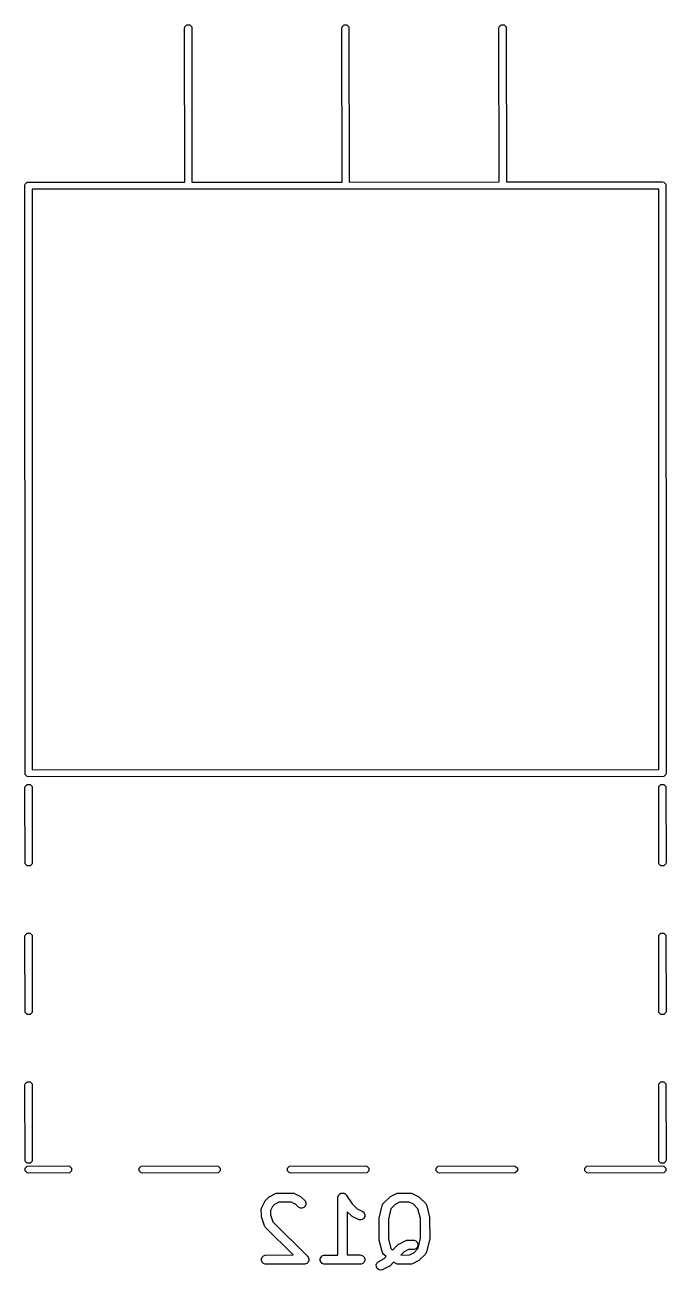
# Model space of a CAD drawing. Extents: x 195 to 310, y -208 to -141.
# Drawn here: x 257.54 to 267.9, y -208.17 to -188.06 of the extents above; entities that cross this region are included whole.
import ezdxf

# ---------------------------------------------------------------- set-up
doc = ezdxf.new("R2010")
doc.units = 0
doc.layers.add('BLACK', color=7, linetype='CONTINUOUS')

msp = doc.modelspace()

# ---------------------------------------------------------------- linework, layer by layer
at = {"layer": 'BLACK', "linetype": 'CONTINUOUS'}
for p, q in [((260.12325, -188.12), (260.127817, -188.097039)), ((260.127675, -190.603433), (260.12325, -188.12)), ((260.127817, -188.097039), (260.160289, -188.064567)), ((260.160289, -188.064567), (260.206211, -188.064567)), ((260.206211, -188.064567), (260.238683, -188.097039)), ((260.238683, -188.097039), (260.243149, -190.603382)), ((262.66325, -188.12), (262.667817, -188.097039)), ((262.667673, -190.602303), (262.66325, -188.12)), ((262.667817, -188.097039), (262.700289, -188.064567)), ((262.700289, -188.064567), (262.746211, -188.064567)), ((262.746211, -188.064567), (262.778683, -188.097039)), ((262.778683, -188.097039), (262.783147, -190.602251)), ((265.20325, -188.12), (265.207817, -188.097039)), ((265.207671, -190.601172), (265.20325, -188.12)), ((265.207817, -188.097039), (265.240289, -188.064567)), ((265.240289, -188.064567), (265.286211, -188.064567)), ((265.286211, -188.064567), (265.318683, -188.097039)), ((265.318683, -188.097039), (265.323145, -190.601121)), ((257.54325, -190.66), (257.547817, -190.637039)), ((257.547817, -190.637039), (257.580289, -190.604567)), ((257.580289, -190.604567), (260.127675, -190.603433)), ((260.243149, -190.603382), (262.667673, -190.602303)), ((262.783147, -190.602251), (265.207671, -190.601172)), ((265.323145, -190.601121), (267.84325, -190.6)), ((267.84325, -190.6), (267.866211, -190.604567)), ((267.866211, -190.604567), (267.898683, -190.637039)), ((267.898683, -190.637039), (267.90325, -200.15)), ((257.547817, -200.172961), (257.54325, -190.66)), ((267.783276, -190.715469), (257.658722, -190.719975)), ((257.658722, -190.719975), (257.663223, -200.09453)), ((267.787777, -200.090024), (267.783276, -190.715469)), ((257.663223, -200.09453), (267.787777, -200.090024)), ((257.580289, -200.205433), (257.547817, -200.172961)), ((257.60325, -200.21), (257.580289, -200.205433)), ((267.866211, -200.205433), (257.60325, -200.21)), ((267.898683, -200.172961), (267.866211, -200.205433)), ((267.90325, -200.15), (267.898683, -200.172961)), ((257.54325, -200.39), (257.547817, -200.367039)), ((257.547817, -201.612961), (257.54325, -200.39)), ((257.547817, -200.367039), (257.580289, -200.334567)), ((257.580289, -200.334567), (257.626211, -200.334567)), ((257.626211, -200.334567), (257.658683, -200.367039)), ((257.658683, -200.367039), (257.66325, -201.59)), ((267.78325, -200.39), (267.787817, -200.367039)), ((267.787817, -201.612961), (267.78325, -200.39)), ((267.787817, -200.367039), (267.820289, -200.334567)), ((267.820289, -200.334567), (267.866211, -200.334567)), ((267.866211, -200.334567), (267.898683, -200.367039)), ((267.898683, -200.367039), (267.90325, -201.59)), ((257.580289, -201.645433), (257.547817, -201.612961)), ((257.626211, -201.645433), (257.580289, -201.645433)), ((257.658683, -201.612961), (257.626211, -201.645433)), ((257.66325, -201.59), (257.658683, -201.612961)), ((267.820289, -201.645433), (267.787817, -201.612961)), ((267.866211, -201.645433), (267.820289, -201.645433)), ((267.898683, -201.612961), (267.866211, -201.645433)), ((267.90325, -201.59), (267.898683, -201.612961)), ((257.54325, -202.79), (257.547817, -202.767039)), ((257.547817, -204.012961), (257.54325, -202.79)), ((257.547817, -202.767039), (257.580289, -202.734567)), ((257.580289, -202.734567), (257.626211, -202.734567)), ((257.626211, -202.734567), (257.658683, -202.767039)), ((257.658683, -202.767039), (257.66325, -203.99)), ((267.78325, -202.79), (267.787817, -202.767039)), ((267.787817, -204.012961), (267.78325, -202.79)), ((267.787817, -202.767039), (267.820289, -202.734567)), ((267.820289, -202.734567), (267.866211, -202.734567)), ((267.866211, -202.734567), (267.898683, -202.767039)), ((267.898683, -202.767039), (267.90325, -203.99)), ((257.580289, -204.045433), (257.547817, -204.012961)), ((257.626211, -204.045433), (257.580289, -204.045433)), ((257.658683, -204.012961), (257.626211, -204.045433)), ((257.66325, -203.99), (257.658683, -204.012961)), ((267.820289, -204.045433), (267.787817, -204.012961)), ((267.866211, -204.045433), (267.820289, -204.045433)), ((267.898683, -204.012961), (267.866211, -204.045433)), ((267.90325, -203.99), (267.898683, -204.012961)), ((257.54325, -205.19), (257.547817, -205.167039)), ((257.547817, -206.412961), (257.54325, -205.19)), ((257.547817, -205.167039), (257.580289, -205.134567)), ((257.580289, -205.134567), (257.626211, -205.134567)), ((257.626211, -205.134567), (257.658683, -205.167039)), ((257.658683, -205.167039), (257.66325, -206.39)), ((267.78325, -205.19), (267.787817, -205.167039)), ((267.787817, -206.412961), (267.78325, -205.19)), ((267.787817, -205.167039), (267.820289, -205.134567)), ((267.820289, -205.134567), (267.866211, -205.134567)), ((267.866211, -205.134567), (267.898683, -205.167039)), ((267.898683, -205.167039), (267.90325, -206.39)), ((257.580289, -206.445433), (257.547817, -206.412961)), ((257.547817, -206.527039), (257.580289, -206.494567)), ((257.547817, -206.572961), (257.547817, -206.527039)), ((257.626211, -206.445433), (257.580289, -206.445433)), ((257.580289, -206.494567), (258.24325, -206.49)), ((257.658683, -206.412961), (257.626211, -206.445433)), ((257.66325, -206.39), (257.658683, -206.412961)), ((258.24325, -206.49), (258.266211, -206.494567)), ((258.266211, -206.494567), (258.298683, -206.527039)), ((258.298683, -206.527039), (258.298683, -206.572961)), ((259.387817, -206.527039), (259.420289, -206.494567)), ((259.387817, -206.572961), (259.387817, -206.527039)), ((259.420289, -206.494567), (260.64325, -206.49)), ((260.64325, -206.49), (260.666211, -206.494567)), ((260.666211, -206.494567), (260.698683, -206.527039)), ((260.698683, -206.527039), (260.698683, -206.572961)), ((261.787817, -206.527039), (261.820289, -206.494567)), ((261.787817, -206.572961), (261.787817, -206.527039)), ((261.820289, -206.494567), (263.04325, -206.49)), ((263.04325, -206.49), (263.066211, -206.494567)), ((263.066211, -206.494567), (263.098683, -206.527039)), ((263.098683, -206.527039), (263.098683, -206.572961)), ((264.187817, -206.527039), (264.220289, -206.494567)), ((264.187817, -206.572961), (264.187817, -206.527039)), ((264.220289, -206.494567), (265.44425, -206.49)), ((265.44425, -206.49), (265.467211, -206.494567)), ((265.467211, -206.494567), (265.499683, -206.527039)), ((265.499683, -206.527039), (265.499683, -206.572961)), ((266.587817, -206.527039), (266.620289, -206.494567)), ((266.587817, -206.572961), (266.587817, -206.527039)), ((266.620289, -206.494567), (267.84325, -206.49)), ((267.820289, -206.445433), (267.787817, -206.412961)), ((267.866211, -206.445433), (267.820289, -206.445433)), ((267.84325, -206.49), (267.866211, -206.494567)), ((267.898683, -206.412961), (267.866211, -206.445433)), ((267.866211, -206.494567), (267.898683, -206.527039)), ((267.90325, -206.39), (267.898683, -206.412961)), ((267.898683, -206.527039), (267.898683, -206.572961)), ((257.580289, -206.605433), (257.547817, -206.572961)), ((257.60325, -206.61), (257.580289, -206.605433)), ((258.266211, -206.605433), (257.60325, -206.61)), ((258.298683, -206.572961), (258.266211, -206.605433)), ((259.420289, -206.605433), (259.387817, -206.572961)), ((259.44325, -206.61), (259.420289, -206.605433)), ((260.666211, -206.605433), (259.44325, -206.61)), ((260.698683, -206.572961), (260.666211, -206.605433)), ((261.820289, -206.605433), (261.787817, -206.572961)), ((261.84325, -206.61), (261.820289, -206.605433)), ((263.066211, -206.605433), (261.84325, -206.61)), ((263.098683, -206.572961), (263.066211, -206.605433)), ((264.220289, -206.605433), (264.187817, -206.572961)), ((264.24325, -206.61), (264.220289, -206.605433)), ((265.467211, -206.605433), (264.24325, -206.61)), ((265.499683, -206.572961), (265.467211, -206.605433)), ((266.620289, -206.605433), (266.587817, -206.572961)), ((266.64325, -206.61), (266.620289, -206.605433)), ((267.866211, -206.605433), (266.64325, -206.61)), ((267.898683, -206.572961), (267.866211, -206.605433)), ((261.626448, -206.931185), (261.637391, -206.930408)), ((261.637391, -206.930408), (261.6395, -206.931111)), ((261.6395, -206.931111), (261.866106, -206.929819)), ((261.866106, -206.929819), (261.880738, -206.93126)), ((262.668425, -206.93126), (262.675709, -206.929819)), ((262.675709, -206.929819), (262.682914, -206.93126)), ((263.579099, -206.931166), (263.589772, -206.930408)), ((263.589772, -206.930408), (263.591779, -206.931077)), ((263.591779, -206.931077), (263.770868, -206.929819)), ((263.770868, -206.929819), (263.7855, -206.93126)), ((261.376397, -207.152404), (261.418072, -207.066516)), ((261.418072, -207.066516), (261.422036, -207.060216)), ((261.422036, -207.060216), (261.422794, -207.058389)), ((261.422794, -207.058389), (261.423924, -207.057218)), ((261.423924, -207.057218), (261.425904, -207.054073)), ((261.425904, -207.054073), (261.432398, -207.04844)), ((261.432398, -207.04844), (261.47974, -206.999405)), ((261.47974, -206.999405), (261.485489, -206.994686)), ((261.485489, -206.994686), (261.486789, -206.993188)), ((261.486789, -206.993188), (261.488202, -206.99246)), ((261.488202, -206.99246), (261.491105, -206.990078)), ((261.491105, -206.990078), (261.499915, -206.986428)), ((261.499915, -206.986428), (261.59447, -206.937737)), ((261.574831, -207.115133), (261.544587, -207.14646)), ((261.643582, -207.07973), (261.574831, -207.115133)), ((261.59447, -206.937737), (261.608201, -206.932482)), ((261.608201, -206.932482), (261.61089, -206.93229)), ((261.61089, -206.93229), (261.613379, -206.93126)), ((261.613379, -206.93126), (261.626448, -206.931185)), ((261.846318, -207.078574), (261.643582, -207.07973)), ((261.91494, -207.111871), (261.846318, -207.078574)), ((261.880738, -206.93126), (261.883227, -206.932291)), ((261.883227, -206.932291), (261.885915, -206.932482)), ((261.885915, -206.932482), (261.898908, -206.938786)), ((261.898908, -206.938786), (261.907774, -206.942459)), ((261.907774, -206.942459), (261.908996, -206.943681)), ((261.908996, -206.943681), (261.994885, -206.985356)), ((261.967295, -207.162417), (261.91494, -207.111871)), ((261.994885, -206.985356), (262.001184, -206.98932)), ((262.001184, -206.98932), (262.003012, -206.990078)), ((262.003012, -206.990078), (262.004182, -206.991208)), ((262.004182, -206.991208), (262.007328, -206.993188)), ((262.007328, -206.993188), (262.01296, -206.999682)), ((262.01296, -206.999682), (262.061996, -207.047024)), ((262.061996, -207.047024), (262.071323, -207.058389)), ((262.071323, -207.058389), (262.082522, -207.085425)), ((262.082522, -207.114688), (262.071323, -207.141724)), ((262.082522, -207.085425), (262.082522, -207.114688)), ((262.60063, -207.00474), (262.600645, -207.004663)), ((262.600635, -207.004766), (262.60063, -207.00474)), ((262.60063, -207.004819), (262.600635, -207.004766)), ((262.601944, -207.930702), (262.60063, -207.004819)), ((262.600645, -207.004663), (262.602071, -206.990187)), ((262.602071, -206.990187), (262.604912, -206.983326)), ((262.604912, -206.983326), (262.606369, -206.976046)), ((262.606369, -206.976046), (262.610457, -206.96994)), ((262.610457, -206.96994), (262.61327, -206.963151)), ((262.61327, -206.963151), (262.61852, -206.9579)), ((262.61852, -206.9579), (262.622652, -206.951731)), ((262.622652, -206.951731), (262.628766, -206.947654)), ((262.628766, -206.947654), (262.633962, -206.942459)), ((262.633962, -206.942459), (262.640822, -206.939617)), ((262.640822, -206.939617), (262.647001, -206.935498)), ((262.647001, -206.935498), (262.654209, -206.934072)), ((262.654209, -206.934072), (262.660998, -206.93126)), ((262.660998, -206.93126), (262.668425, -206.93126)), ((262.682914, -206.93126), (262.690262, -206.93126)), ((262.690262, -206.93126), (262.697122, -206.934101)), ((262.697122, -206.934101), (262.704403, -206.935558)), ((262.704403, -206.935558), (262.710508, -206.939646)), ((262.710508, -206.939646), (262.717298, -206.942459)), ((262.717298, -206.942459), (262.722548, -206.947709)), ((262.722548, -206.947709), (262.728718, -206.951841)), ((262.728718, -206.951841), (262.733007, -206.958168)), ((262.733007, -206.958168), (262.73799, -206.963151)), ((262.73799, -206.963151), (262.740511, -206.969238)), ((262.740511, -206.969238), (262.832425, -207.104825)), ((262.832425, -207.104825), (262.912716, -207.183581)), ((263.271914, -207.315851), (263.317155, -207.129486)), ((263.317155, -207.129486), (263.322102, -207.11564)), ((263.322102, -207.11564), (263.325422, -207.111158)), ((263.325422, -207.111158), (263.327556, -207.106008)), ((263.327556, -207.106008), (263.334437, -207.098991)), ((263.334437, -207.098991), (263.339524, -207.092128)), ((263.339524, -207.092128), (263.343525, -207.089726)), ((263.343525, -207.089726), (263.432121, -206.999405)), ((263.432121, -206.999405), (263.437871, -206.994684)), ((263.437871, -206.994684), (263.43917, -206.993188)), ((263.43917, -206.993188), (263.44058, -206.992461)), ((263.44058, -206.992461), (263.443486, -206.990077)), ((263.443486, -206.990077), (263.452301, -206.986425)), ((263.452301, -206.986425), (263.546851, -206.937737)), ((263.526558, -207.11547), (263.45609, -207.187311)), ((263.596003, -207.079709), (263.526558, -207.11547)), ((263.546851, -206.937737), (263.560582, -206.932482)), ((263.560582, -206.932482), (263.563271, -206.93229)), ((263.563271, -206.93229), (263.56576, -206.93126)), ((263.56576, -206.93126), (263.579099, -206.931166)), ((263.751172, -207.078619), (263.596003, -207.079709)), ((263.819495, -207.11177), (263.751172, -207.078619)), ((263.7855, -206.93126), (263.787989, -206.932291)), ((263.787989, -206.932291), (263.790677, -206.932482)), ((263.790677, -206.932482), (263.80367, -206.938786)), ((263.80367, -206.938786), (263.812536, -206.942459)), ((263.812536, -206.942459), (263.813758, -206.943681)), ((263.813758, -206.943681), (263.899647, -206.985356)), ((263.893287, -207.184152), (263.819495, -207.11177)), ((263.899647, -206.985356), (263.905946, -206.98932)), ((263.905946, -206.98932), (263.907774, -206.990078)), ((263.907774, -206.990078), (263.908893, -206.991175)), ((263.908893, -206.991175), (263.91209, -206.993188)), ((263.91209, -206.993188), (263.918614, -207.000711)), ((263.918614, -207.000711), (264.014377, -207.094643)), ((264.014377, -207.094643), (264.023705, -207.106008)), ((264.023705, -207.106008), (264.025839, -207.111161)), ((264.025839, -207.111161), (264.029158, -207.11564)), ((264.029158, -207.11564), (264.031557, -207.124968)), ((264.031557, -207.124968), (264.034903, -207.133045)), ((261.362535, -207.195295), (261.363976, -207.180663)), ((261.363785, -207.290612), (261.362535, -207.195295)), ((261.363124, -207.299913), (261.363785, -207.290612)), ((261.363955, -207.303567), (261.363124, -207.299913)), ((261.363976, -207.305165), (261.363955, -207.303567)), ((261.363976, -207.180663), (261.365007, -207.178173)), ((261.364734, -207.306996), (261.363976, -207.305165)), ((261.366384, -207.31425), (261.364734, -207.306996)), ((261.365007, -207.178173), (261.365198, -207.175486)), ((261.365198, -207.175486), (261.371502, -207.162492)), ((261.411595, -207.44604), (261.366384, -207.31425)), ((261.371502, -207.162492), (261.375175, -207.153627)), ((261.375175, -207.153627), (261.376397, -207.152404)), ((261.544587, -207.14646), (261.511538, -207.21457)), ((261.511538, -207.21457), (261.512419, -207.281746)), ((261.512419, -207.281746), (261.551477, -207.395599)), ((261.994331, -207.173616), (261.967295, -207.162417)), ((262.023594, -207.173616), (261.994331, -207.173616)), ((262.05063, -207.162417), (262.023594, -207.173616)), ((262.071323, -207.141724), (262.05063, -207.162417)), ((262.813602, -207.294646), (262.749532, -207.2318)), ((262.749532, -207.2318), (262.750524, -207.930337)), ((262.820122, -207.302164), (262.813602, -207.294646)), ((262.823315, -207.304174), (262.820122, -207.302164)), ((262.824438, -207.305275), (262.823315, -207.304174)), ((262.82627, -207.306033), (262.824438, -207.305275)), ((262.832565, -207.309996), (262.82627, -207.306033)), ((262.941534, -207.36287), (262.832565, -207.309996)), ((262.912716, -207.183581), (262.994885, -207.223451)), ((262.994885, -207.223451), (263.007328, -207.231283)), ((263.007328, -207.231283), (263.026501, -207.253391)), ((263.033681, -207.310342), (263.020593, -207.336517)), ((263.026501, -207.253391), (263.035755, -207.281152)), ((263.035755, -207.281152), (263.033681, -207.310342)), ((263.267386, -207.334506), (263.26784, -207.332634)), ((263.26784, -207.332634), (263.268738, -207.32352)), ((263.268738, -207.32352), (263.271914, -207.315851)), ((263.45609, -207.187311), (263.415976, -207.352559)), ((263.93398, -207.342323), (263.893287, -207.184152)), ((264.034903, -207.133045), (264.034903, -207.13797)), ((264.034903, -207.13797), (264.081724, -207.319962)), ((264.081724, -207.319962), (264.082099, -207.322498)), ((264.082099, -207.322498), (264.082522, -207.32352)), ((264.082522, -207.32352), (264.082529, -207.325413)), ((264.082529, -207.325413), (264.083874, -207.334506)), ((261.411595, -207.448021), (261.411595, -207.44604)), ((261.41555, -207.45757), (261.411595, -207.448021)), ((261.419997, -207.470532), (261.41555, -207.45757)), ((261.421762, -207.472567), (261.419997, -207.470532)), ((261.422794, -207.475058), (261.421762, -207.472567)), ((261.432121, -207.486423), (261.422794, -207.475058)), ((261.87748, -207.930226), (261.432121, -207.486423)), ((261.551477, -207.395599), (262.109615, -207.951786)), ((262.970724, -207.364944), (262.941534, -207.36287)), ((262.998486, -207.35569), (262.970724, -207.364944)), ((263.020593, -207.336517), (262.998486, -207.35569)), ((263.267297, -207.338152), (263.267548, -207.335598)), ((263.268657, -207.666588), (263.267297, -207.338152)), ((263.267548, -207.335598), (263.267386, -207.334506)), ((263.415976, -207.352559), (263.417279, -207.667313)), ((263.935283, -207.657077), (263.93398, -207.342323)), ((264.083874, -207.334506), (264.082602, -207.343048)), ((264.082602, -207.343048), (264.083963, -207.671485)), ((263.267386, -207.675131), (263.268657, -207.666588)), ((263.26873, -207.684223), (263.267386, -207.675131)), ((263.268738, -207.686117), (263.26873, -207.684223)), ((263.26916, -207.687138), (263.268738, -207.686117)), ((263.269536, -207.689675), (263.26916, -207.687138)), ((263.316357, -207.871666), (263.269536, -207.689675)), ((263.417279, -207.667313), (263.457972, -207.825485)), ((263.595153, -207.748332), (263.689708, -207.699641)), ((263.689708, -207.699641), (263.703439, -207.694386)), ((263.703439, -207.694386), (263.706128, -207.694194)), ((263.706128, -207.694194), (263.708617, -207.693164)), ((263.708617, -207.693164), (263.723358, -207.69297)), ((263.723358, -207.69297), (263.732629, -207.692312)), ((263.732629, -207.692312), (263.734179, -207.692828)), ((263.734179, -207.692828), (263.818487, -207.691723)), ((263.818487, -207.691723), (263.833119, -207.693164)), ((263.833119, -207.693164), (263.860155, -207.704363)), ((263.860155, -207.704363), (263.880847, -207.725055)), ((263.880847, -207.725055), (263.892046, -207.752091)), ((263.895169, -207.822325), (263.935283, -207.657077)), ((264.079345, -207.693785), (264.034105, -207.880151)), ((264.082522, -207.686117), (264.079345, -207.693785)), ((264.083419, -207.677002), (264.082522, -207.686117)), ((264.083874, -207.675131), (264.083419, -207.677002)), ((264.083963, -207.671485), (264.083711, -207.674038)), ((264.083711, -207.674038), (264.083874, -207.675131)), ((261.395867, -207.942459), (261.422903, -207.93126)), ((261.422903, -207.93126), (261.87748, -207.930226)), ((262.348248, -207.942459), (262.375284, -207.93126)), ((262.375284, -207.93126), (262.601944, -207.930702)), ((262.750524, -207.930337), (262.961344, -207.929819)), ((262.961344, -207.929819), (262.975976, -207.93126)), ((262.975976, -207.93126), (263.003012, -207.942459)), ((263.316357, -207.876592), (263.316357, -207.871666)), ((263.319701, -207.884667), (263.316357, -207.876592)), ((263.322102, -207.893997), (263.319701, -207.884667)), ((263.325421, -207.898476), (263.322102, -207.893997)), ((263.327555, -207.903628), (263.325421, -207.898476)), ((263.336883, -207.914994), (263.327555, -207.903628)), ((263.380008, -207.957295), (263.336883, -207.914994)), ((263.457972, -207.825485), (263.485248, -207.85224)), ((263.485248, -207.85224), (263.574978, -207.761309)), ((263.574978, -207.761309), (263.580727, -207.75659)), ((263.580727, -207.75659), (263.582027, -207.755092)), ((263.582027, -207.755092), (263.58344, -207.754364)), ((263.58344, -207.754364), (263.586343, -207.751982)), ((263.586343, -207.751982), (263.595153, -207.748332)), ((263.669157, -207.877507), (263.616467, -207.930903)), ((263.616467, -207.930903), (263.755256, -207.929928)), ((263.73905, -207.841515), (263.669157, -207.877507)), ((263.833119, -207.840282), (263.73905, -207.841515)), ((263.755256, -207.929928), (263.824702, -207.894166)), ((263.824702, -207.894166), (263.895169, -207.822325)), ((263.860155, -207.829083), (263.833119, -207.840282)), ((263.880847, -207.808391), (263.860155, -207.829083)), ((263.892046, -207.781355), (263.880847, -207.808391)), ((263.892046, -207.752091), (263.892046, -207.781355)), ((264.007734, -207.919909), (263.919139, -208.010233)), ((264.011736, -207.917509), (264.007734, -207.919909)), ((264.016821, -207.910645), (264.011736, -207.917509)), ((264.023705, -207.903628), (264.016821, -207.910645)), ((264.025838, -207.898476), (264.023705, -207.903628)), ((264.029158, -207.893997), (264.025838, -207.898476)), ((264.034105, -207.880151), (264.029158, -207.893997)), ((261.363976, -207.990187), (261.375175, -207.963151)), ((261.363976, -208.019451), (261.363976, -207.990187)), ((261.375175, -208.046487), (261.363976, -208.019451)), ((261.375175, -207.963151), (261.395867, -207.942459)), ((261.395867, -208.067179), (261.375175, -208.046487)), ((261.422903, -208.078378), (261.395867, -208.067179)), ((261.437535, -208.079819), (261.422903, -208.078378)), ((262.071214, -208.078378), (261.437535, -208.079819)), ((262.079132, -208.075098), (262.071214, -208.078378)), ((262.09825, -208.06718), (262.079132, -208.075098)), ((262.118942, -208.046487), (262.09825, -208.06718)), ((262.109615, -207.951786), (262.118943, -207.963151)), ((262.130141, -208.019451), (262.118942, -208.046487)), ((262.118943, -207.963151), (262.130141, -207.990188)), ((262.130141, -207.990188), (262.130141, -208.019451)), ((262.316357, -207.990187), (262.327556, -207.963151)), ((262.316357, -208.019451), (262.316357, -207.990187)), ((262.327556, -208.046487), (262.316357, -208.019451)), ((262.327556, -207.963151), (262.348248, -207.942459)), ((262.348248, -208.067179), (262.327556, -208.046487)), ((262.375284, -208.078378), (262.348248, -208.067179)), ((262.389916, -208.079819), (262.375284, -208.078378)), ((262.975976, -208.078378), (262.389916, -208.079819)), ((263.003012, -208.067179), (262.975976, -208.078378)), ((263.003012, -207.942459), (263.023704, -207.963151)), ((263.023704, -208.046487), (263.003012, -208.067179)), ((263.023704, -207.963151), (263.034903, -207.990187)), ((263.034903, -208.019451), (263.023704, -208.046487)), ((263.034903, -207.990187), (263.034903, -208.019451)), ((263.220267, -208.090676), (263.229521, -208.062915)), ((263.222341, -208.119866), (263.220267, -208.090676)), ((263.235428, -208.146041), (263.222341, -208.119866)), ((263.229521, -208.062915), (263.248694, -208.040807)), ((263.248694, -208.040807), (263.348512, -207.989404)), ((263.422775, -208.118446), (263.328219, -208.167139)), ((263.348512, -207.989404), (263.380008, -207.957295)), ((263.431584, -208.114798), (263.422775, -208.118446)), ((263.434486, -208.112415), (263.431584, -208.114798)), ((263.4359, -208.111688), (263.434486, -208.112415)), ((263.437199, -208.110189), (263.4359, -208.111688)), ((263.442949, -208.105471), (263.437199, -208.110189)), ((263.499699, -208.047614), (263.442949, -208.105471)), ((263.537502, -208.065957), (263.499699, -208.047614)), ((263.538724, -208.067179), (263.537502, -208.065957)), ((263.547583, -208.070848), (263.538724, -208.067179)), ((263.560582, -208.077156), (263.547583, -208.070848)), ((263.563271, -208.077347), (263.560582, -208.077156)), ((263.56576, -208.078378), (263.563271, -208.077347)), ((263.580392, -208.079819), (263.56576, -208.078378)), ((263.759479, -208.07856), (263.580392, -208.079819)), ((263.761487, -208.07923), (263.759479, -208.07856)), ((263.772159, -208.078471), (263.761487, -208.07923)), ((263.7855, -208.078378), (263.772159, -208.078471)), ((263.787989, -208.077346), (263.7855, -208.078378)), ((263.790677, -208.077156), (263.787989, -208.077346)), ((263.804409, -208.071901), (263.790677, -208.077156)), ((263.898963, -208.023209), (263.804409, -208.071901)), ((263.907774, -208.01956), (263.898963, -208.023209)), ((263.910676, -208.017177), (263.907774, -208.01956)), ((263.91209, -208.01645), (263.910676, -208.017177)), ((263.913389, -208.014951), (263.91209, -208.01645)), ((263.919139, -208.010233), (263.913389, -208.014951)), ((263.257536, -208.165214), (263.235428, -208.146041)), ((263.285297, -208.174468), (263.257536, -208.165214)), ((263.314487, -208.172394), (263.285297, -208.174468)), ((263.328219, -208.167139), (263.314487, -208.172394))]:
    msp.add_line(p, q, dxfattribs=at)

doc.saveas('drawing.dxf')
